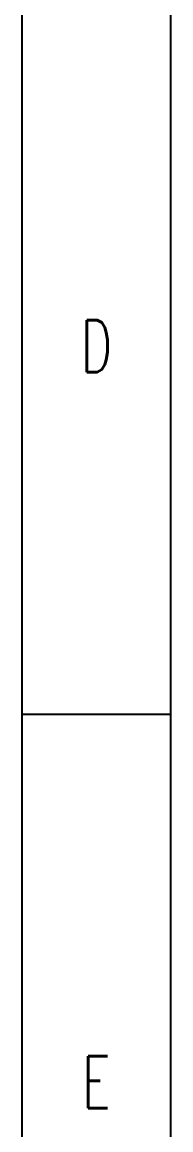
# Model space of a CAD drawing. Header units: millimetres. Extents: x 0 to 420, y 0 to 297.
# Drawn here: x 410 to 420, y 71 to 145.5 of the extents above; entities that cross this region are included whole.
import ezdxf
from ezdxf.enums import TextEntityAlignment as Align

# ---------------------------------------------------------------- set-up
doc = ezdxf.new("R2010")
doc.units = ezdxf.units.MM
doc.layers.add('PDM_Title', color=7, linetype='Continuous')
doc.styles.add('HZ', font='TXT.SHX', dxfattribs={"width": 0.667, "bigfont": 'HZTXT.SHX'})

# ---------------------------------------------------------------- blocks, each defined once
blk = doc.blocks.new('FitPDM_DWGFrame')
at = {"layer": 'PDM_Title', "color": 2}
for p, q in [((420, 0), (420, 297)), ((410, 99), (420, 99))]:
    blk.add_line(p, q, dxfattribs=at)
at = {"layer": 'PDM_Title', "color": 0}
blk.add_line((410, 10), (410, 287), dxfattribs=at)
at = {"layer": 'PDM_Title', "color": 2, "style": 'HZ', "width": 0.667}
for s, p in [('D', (415, 123.75)), ('E', (415, 74.25))]:
    blk.add_text(s, height=3.5, dxfattribs=at).set_placement(p, align=Align.MIDDLE_CENTER)

msp = doc.modelspace()

# ---------------------------------------------------------------- block references
at = {"layer": 'PDM_Title'}
msp.add_blockref('FitPDM_DWGFrame', (0, 0), dxfattribs=at)

doc.saveas('drawing.dxf')
